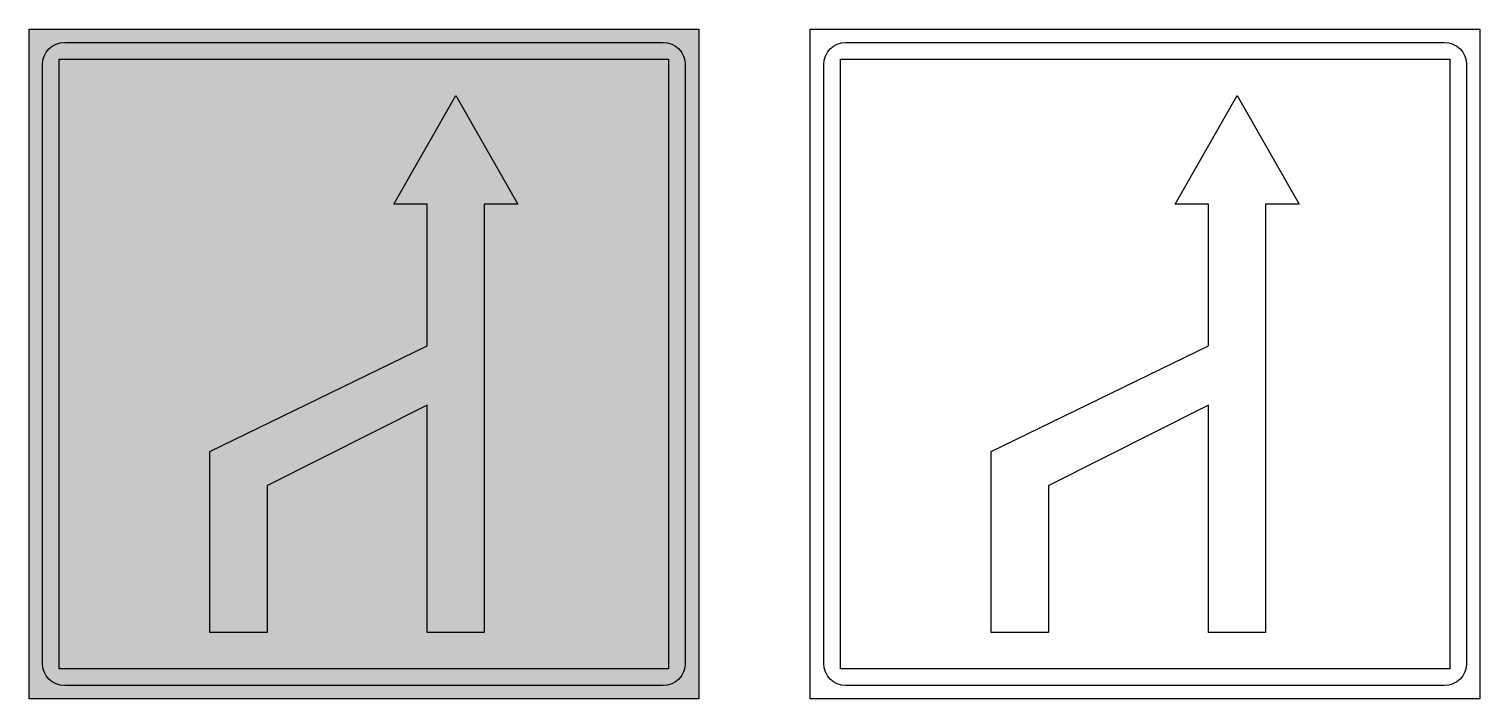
# Model space of a CAD drawing. Extents: x -550 to 750, y 150 to 750.
import ezdxf

# ---------------------------------------------------------------- set-up
doc = ezdxf.new("R2010")
doc.units = 0
doc.header["$MEASUREMENT"] = 0

msp = doc.modelspace()

# ---------------------------------------------------------------- hatches: boundary and pattern name
h = msp.add_hatch(color=30)
h.paths.add_polyline_path([(-550, 150), (-550, 750), (50, 750), (50, 150)])
edge = h.paths.add_edge_path(flags=16)
edge.add_line((-518.038, 738.02), (18.03800000000001, 738.02))
edge.add_arc((18.01906145024704, 718.019061450247), 20.00094751604685, 0.05425238640430052, 89.94574761359581, ccw=False)
edge.add_line((38.01999999999998, 718.038), (38.01999999999998, 181.962))
edge.add_arc((18.01906145024701, 181.9809385497529), 20.00094751604687, 270.0542523864043, 359.94574761359587, ccw=False)
edge.add_line((18.03800000000001, 161.98), (-518.039, 161.98))
edge.add_arc((-518.0192205128087, 181.9797785223003), 19.99978830310907, 180.0537970810033, 269.9433353341266, ccw=False)
edge.add_line((-538.019, 181.961), (-538.019, 718.038))
edge.add_arc((-518.0188691502751, 718.0198700826567), 20.00013906701701, 90.0548054746626, 179.9480619666955, ccw=False)
h.paths.add_polyline_path([(-523, 177), (-523, 723), (23, 723), (23, 177)], flags=0)
h.paths.add_polyline_path([(-336.701, 340.753), (-336.701, 209.5), (-362.3, 209.5), (-387.9, 209.5), (-387.9, 371.699), (-193.201, 466.3), (-193.201, 593.1990000000001), (-223.201, 593.1990000000001), (-167.6, 690.5), (-112.1, 593.1990000000001), (-142.1, 593.1990000000001), (-142.1, 209.5), (-167.6, 209.5), (-193.201, 209.5), (-193.201, 413.199), (-336.413, 341.23), (-336.701, 341.086)], flags=0)
at = {"true_color": 0x000000}
h = msp.add_hatch(color=18, dxfattribs=at)
edge = h.paths.add_edge_path()
edge.add_line((-518.038, 738.02), (18.03800000000001, 738.02))
edge.add_arc((18.01906145024704, 718.019061450247), 20.00094751604685, 0.05425238640430052, 89.94574761359581, ccw=False)
edge.add_line((38.01999999999998, 718.038), (38.01999999999998, 181.962))
edge.add_arc((18.01906145024701, 181.9809385497529), 20.00094751604687, 270.0542523864043, 359.94574761359587, ccw=False)
edge.add_line((18.03800000000001, 161.98), (-518.039, 161.98))
edge.add_arc((-518.0192205128087, 181.9797785223003), 19.99978830310907, 180.0537970810033, 269.9433353341266, ccw=False)
edge.add_line((-538.019, 181.961), (-538.019, 718.038))
edge.add_arc((-518.0188691502751, 718.0198700826567), 20.00013906701701, 90.0548054746626, 179.9480619666955, ccw=False)
h.paths.add_polyline_path([(-523, 177), (-523, 723), (23, 723), (23, 177)], flags=16)
h.paths.add_polyline_path([(-336.701, 340.753), (-336.701, 209.5), (-362.3, 209.5), (-387.9, 209.5), (-387.9, 371.699), (-193.201, 466.3), (-193.201, 593.1990000000001), (-223.201, 593.1990000000001), (-167.6, 690.5), (-112.1, 593.1990000000001), (-142.1, 593.1990000000001), (-142.1, 209.5), (-167.6, 209.5), (-193.201, 209.5), (-193.201, 413.199), (-336.413, 341.23), (-336.701, 341.086)], flags=0)

# ---------------------------------------------------------------- linework, layer by layer
at = {"color": 30}
for points in [[(-550, 150), (-550, 750), (50, 750), (50, 150)], [(-523, 177), (-523, 723), (23, 723), (23, 177)], [(-336.701, 340.753), (-336.701, 209.5), (-362.3, 209.5), (-387.9, 209.5), (-387.9, 371.699), (-193.201, 466.3), (-193.201, 593.1990000000001), (-223.201, 593.1990000000001), (-167.6, 690.5), (-112.1, 593.1990000000001), (-142.1, 593.1990000000001), (-142.1, 209.5), (-167.6, 209.5), (-193.201, 209.5), (-193.201, 413.199), (-336.413, 341.23), (-336.701, 341.086)]]:
    msp.add_lwpolyline(points, close=True, dxfattribs=at)
for points in [[(150, 150), (150, 750), (750, 750), (750, 150)], [(177, 177), (177, 723), (723, 723), (723, 177)], [(363.299, 340.753), (363.299, 209.5), (337.7, 209.5), (312.1, 209.5), (312.1, 371.699), (506.799, 466.3), (506.799, 593.1990000000001), (476.799, 593.1990000000001), (532.4, 690.5), (587.9, 593.1990000000001), (557.9, 593.1990000000001), (557.9, 209.5), (532.4, 209.5), (506.799, 209.5), (506.799, 413.199), (363.587, 341.23), (363.299, 341.086)]]:
    msp.add_lwpolyline(points, close=True)
msp.add_lwpolyline([(-518.038, 738.02), (18.03800000000001, 738.02, -0.413659), (38.01999999999998, 718.038), (38.01999999999998, 181.962, -0.413659), (18.03800000000001, 161.98), (-518.039, 161.98, -0.413649), (-538.019, 181.961), (-538.019, 718.038, -0.413668)], format="xyb", close=True, dxfattribs=at)
msp.add_lwpolyline([(181.962, 738.02), (718.038, 738.02, -0.413659), (738.02, 718.038), (738.02, 181.962, -0.413659), (718.038, 161.98), (181.961, 161.98, -0.413649), (161.981, 181.961), (161.981, 718.038, -0.413668)], format="xyb", close=True)

doc.saveas('drawing.dxf')
